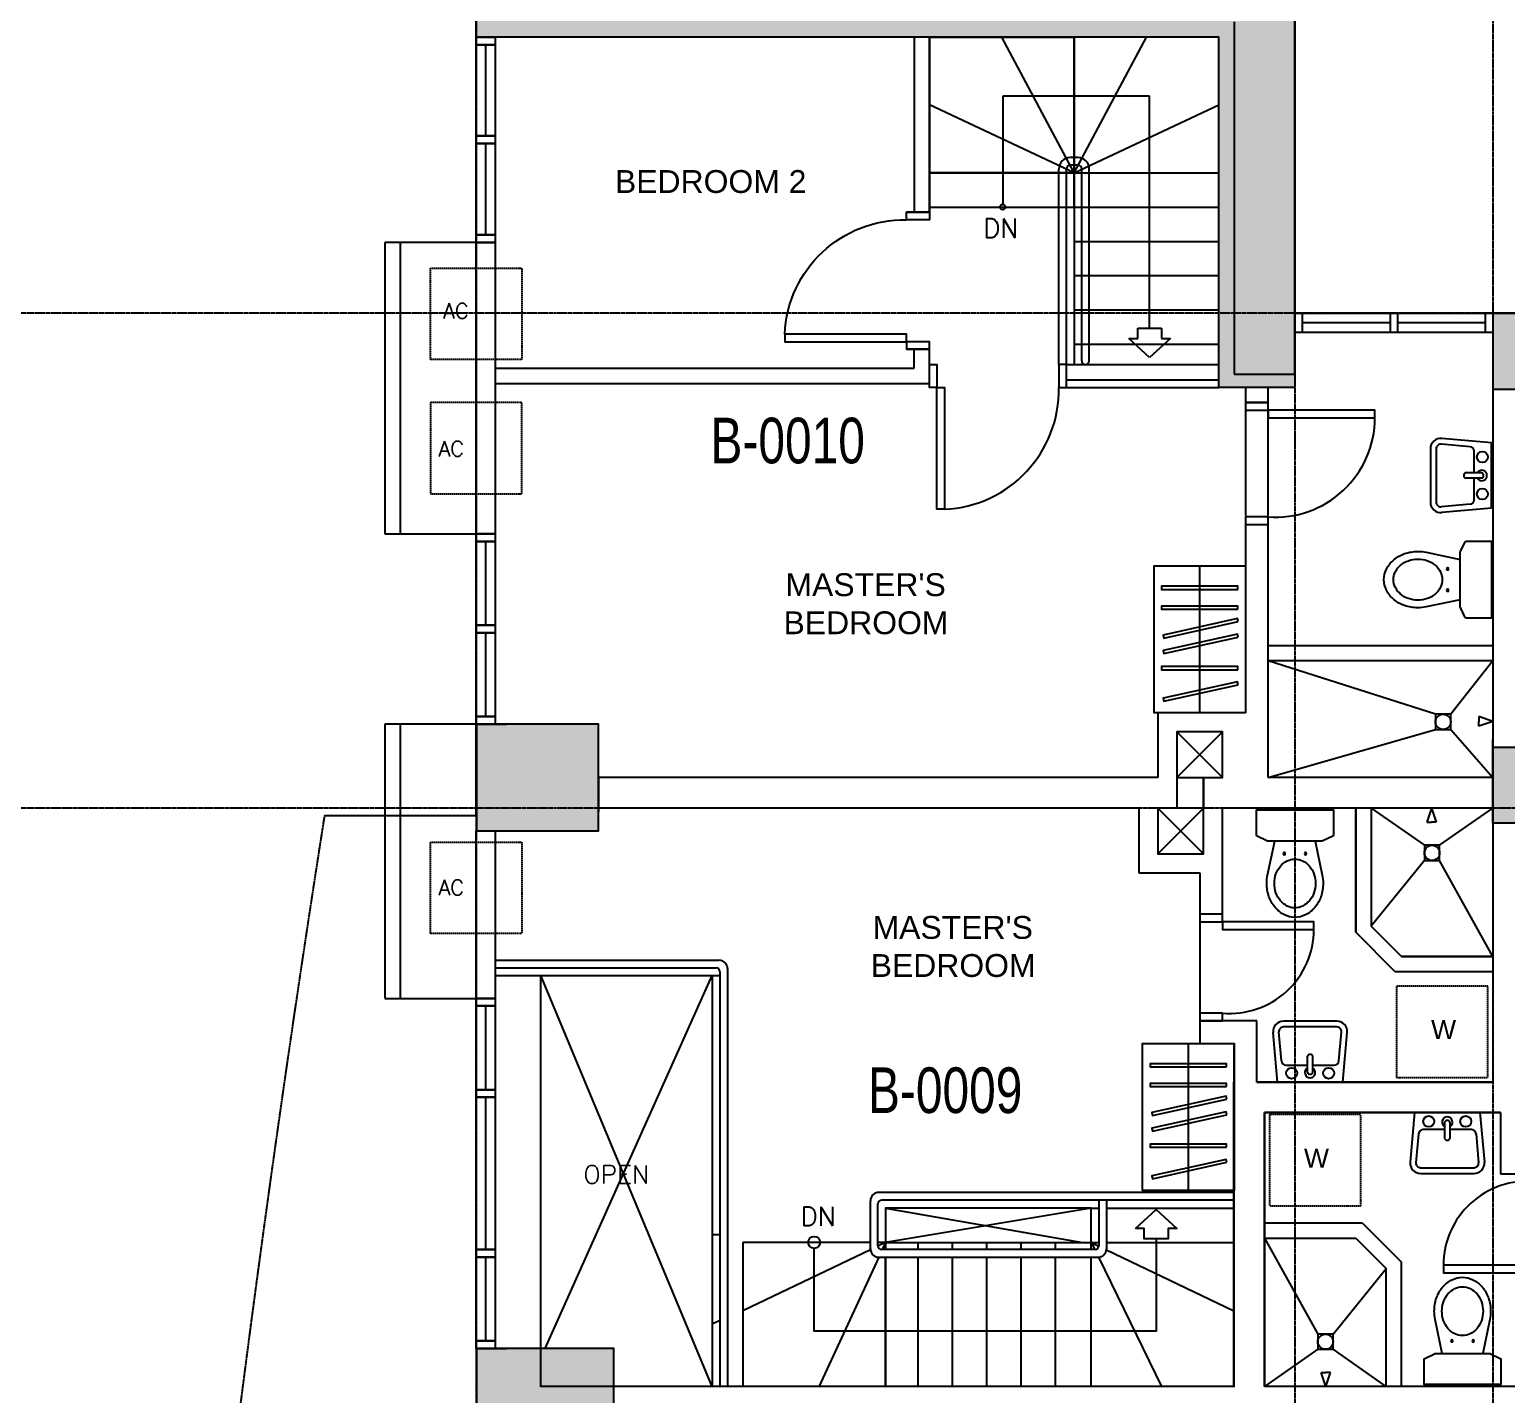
# Model space of a CAD drawing. Header units: inches. Extents: x -189245 to 740841, y -215444 to 469401.
# Drawn here: x 183350 to 193047, y -98932 to -89968 of the extents above; entities that cross this region are included whole.
import ezdxf

# ---------------------------------------------------------------- set-up
doc = ezdxf.new("R2010")
doc.units = ezdxf.units.IN
doc.header["$LTSCALE"] = 10
doc.header["$MEASUREMENT"] = 0
for name, pattern in [('GRID NORMAL$0$GRID BASEMENT$0$GRID GROUND$0$GRID$0$$0$PHANTOM', [2.5, 1.25, -0.25, 0.25, -0.25, 0.25, -0.25]), ('HIDDEN', [0.375, 0.25, -0.125]), ('HIDDEN2', [0.1875, 0.125, -0.0625])]:
    doc.linetypes.add(name, pattern=pattern)
for name, color, linetype in [('2', 2, 'Continuous'), ('A-CMU WALL', 4, 'Continuous'), ('a-dim', 8, 'Continuous'), ('A-DOOR', 1, 'Continuous'), ('A-EQUIPMENT', 2, 'Continuous'), ('A-EQUIPTMENT', 1, 'Continuous'), ('A-FIXTURE', 2, 'Continuous'), ('A-FIXTURES', 2, 'Continuous'), ('A-GRID', 8, 'Continuous'), ('A-HATCH-SOLID', 252, 'Continuous'), ('A-RAILING', 2, 'Continuous'), ('A-SHEARWALL', 6, 'Continuous'), ('A-STAIR', 1, 'Continuous'), ('A-TEXT', 3, 'Continuous'), ('A-UNIT NUMBER', 2, 'Continuous'), ('A-WINDOW', 2, 'Continuous'), ('ballon', 252, 'Continuous'), ('CABINET', 1, 'Continuous'), ('COLUMN', 6, 'Continuous'), ('GRID BASEMENT$0$A-PROPERTY LINE', 1, 'Continuous'), ('TEXT', 3, 'Continuous'), ('TSG - plaster', 4, 'Continuous'), ('TSG- DIM-WALL SETOUT', 1, 'Continuous'), ('TSG- OPENNING', 1, 'Continuous'), ('TSG- plaster', 4, 'Continuous'), ('TSG- ZOCALLO', 86, 'HIDDEN2'), ('TSG-DIM_WINDWS', 1, 'Continuous'), ('TSG-DRYWALL', 2, 'Continuous')]:
    doc.layers.add(name, color=color, linetype=linetype)
doc.styles.add('ARIAL', font='ARIAL.TTF', dxfattribs={"width": 0.75})
doc.styles.add('PRSP_Simplex', font='simplex.shx')

# ---------------------------------------------------------------- blocks, each defined once
blk = doc.blocks.new('grid')
at = {"layer": 'A-GRID', "linetype": 'GRID NORMAL$0$GRID BASEMENT$0$GRID GROUND$0$GRID$0$$0$PHANTOM'}
for p, q in [((-90633.8, -228688.5), (-90633.8, -289256.3)), ((-85258.8, -228688.5), (-85258.8, -289256.3)), ((-83958.8, -228688.5), (-83958.8, -289256.3)), ((-33688.1, -237636.6), (-100703.6, -237636.6)), ((-33688.1, -240886.6), (-100703.6, -240886.6))]:
    blk.add_line(p, q, dxfattribs=at)
blk = doc.blocks.new('SW6')
at = {"layer": 'A-HATCH-SOLID', "ltscale": 2}
blk.add_hatch(color=254, dxfattribs=at).paths.add_polyline_path([(0, -100), (0, 575), (500, 575), (500, -100), (500, -600), (-4675, -600), (-4675, -100)])
at = {"layer": 'A-SHEARWALL', "color": 6}
blk.add_lwpolyline([(0, -100), (0, 575), (500, 575), (500, -100), (500, -100), (500, -600), (-4675, -600), (-4675, -100), (-4675, -100), (-4675, -100), (0, -100)], dxfattribs=at)
blk = doc.blocks.new('SW-5')
at = {"layer": 'A-HATCH-SOLID', "ltscale": 2}
blk.add_hatch(color=254, dxfattribs=at).paths.add_polyline_path([(0, 2800), (-500, 2800), (-500, 500), (-5375, 500), (-5375, 0), (0, 0)])
at = {"layer": 'A-SHEARWALL', "ltscale": 2}
blk.add_lwpolyline([(0, 2800), (-500, 2800), (-500, 500), (-5375, 500), (-5375, 0), (0, 0), (0, 2800)], dxfattribs=at)
at = {"layer": 'A-SHEARWALL', "color": 6, "ltscale": 2}
blk.add_lwpolyline([(0, 2800), (-500, 2800), (-500, 500), (-5375, 500), (-5375, 0), (0, 0), (0, 2800)], dxfattribs=at)
blk = doc.blocks.new('door600')
at = {"color": 2}
for points in [[(50, 150), (100, 150), (100, 750), (50, 750)], [(50, 150), (0, 150), (0, 0), (50, 0)], [(700, 150), (650, 150), (650, 0), (700, 0)]]:
    blk.add_lwpolyline(points, close=True, dxfattribs=at)
at = {"color": 1}
blk.add_arc((100, 197.9), 552.1, 355.02089, 90, dxfattribs=at)
blk = doc.blocks.new('door700')
at = {"color": 2}
for points in [[(50, 150), (100, 150), (100, 850), (50, 850)], [(50, 150), (0, 150), (0, 0), (50, 0)], [(800, 150), (750, 150), (750, 0), (800, 0)]]:
    blk.add_lwpolyline(points, close=True, dxfattribs=at)
at = {"color": 1}
blk.add_arc((100, 198.2), 651.8, 355.75781, 90, dxfattribs=at)
blk = doc.blocks.new('A$C7D1D0043')
at = {"layer": 'COLUMN', "linetype": 'Continuous'}
for points in [[(-47475, -5712.5), (-46675, -5712.5), (-46675, -5012.5), (-47475, -5012.5)], [(-47475, -9812.5), (-46575, -9812.5), (-46575, -9112.5), (-47475, -9112.5)]]:
    blk.add_hatch(color=253, dxfattribs=at).paths.add_polyline_path(points)
for points in [[(-47475, -5712.5), (-46675, -5712.5), (-46675, -5012.5), (-47475, -5012.5)], [(-47475, -9812.5), (-46575, -9812.5), (-46575, -9112.5), (-47475, -9112.5)]]:
    blk.add_lwpolyline(points, close=True, dxfattribs=at)
blk = doc.blocks.new('A$C588E7C43')
at = {"layer": 'CABINET', "color": 2, "linetype": 'HIDDEN', "ltscale": 500}
blk.add_line((-300, -964.3), (-300, 0), dxfattribs=at)
at = {"layer": 'CABINET', "color": 1, "linetype": 'Continuous'}
blk.add_lwpolyline([(0, -964.3), (-600, -964.3), (-600, 0), (0, 0)], close=True, dxfattribs=at)
at = {"layer": 'CABINET', "color": 2}
for points in [[(-50, -153.5), (-50, -133.5), (-550, -133.5), (-550, -153.5)], [(-50, -283.1), (-50, -263.1), (-550, -263.1), (-550, -283.1)], [(-46.9, -365.2), (-51.2, -345.6), (-539.5, -453.5), (-535.2, -473)], [(-46.9, -467.4), (-51.2, -447.9), (-539.5, -555.7), (-535.2, -575.3)], [(-50, -681), (-50, -661), (-550, -661), (-550, -681)], [(-46.9, -779.9), (-51.2, -760.4), (-539.5, -868.2), (-535.2, -887.8)]]:
    blk.add_lwpolyline(points, close=True, dxfattribs=at)
blk = doc.blocks.new('SHOWERHD')
at = {"layer": 'A-FIXTURES', "color": 2}
for p, q in [((-31, 93), (0, 93)), ((0, 0), (-31, 93)), ((0, 0), (31, 93)), ((31, 93), (0, 93))]:
    blk.add_line(p, q, dxfattribs=at)
blk = doc.blocks.new('EFLSHR-P')
at = {"layer": 'A-FIXTURES'}
for points in [[(185.5, -247.9), (216.4, -183.6, 0.142156), (218, -178.3), (218, 178.3, 0.142156), (216.4, 183.6), (185.5, 247.9, 0.256929), (177.1, 252.5), (13, 252.5), (13, -252.5), (177.1, -252.5)], [(218, -133.1), (441.2, -179.4, 0.05118), (495.4, -185, 0.083091), (582.4, -170.5, 0.090724), (652.8, -130.8, 0.104124), (701.8, -69, 0.11609), (718, 0, 0.11609), (701.8, 69, 0.104124), (652.8, 130.8, 0.090724), (582.4, 170.5, 0.083091), (495.4, 185, 0.05118), (441.2, 179.4), (218, 133.1)]]:
    blk.add_lwpolyline(points, format="xyb", dxfattribs=at)
blk.add_lwpolyline([(495.4, 135, 0.084254), (433, 124.4, 0.091411), (382.3, 95.5, 0.103766), (347.2, 50.5, 0.114587), (335.4, 0, 0.114587), (347.2, -50.5, 0.103766), (382.3, -95.5, 0.091411), (433, -124.4, 0.084254), (495.4, -135, 0.084254), (557.8, -124.4, 0.091411), (608.6, -95.5, 0.103766), (643.7, -50.5, 0.114587), (655.4, 0, 0.114587), (643.7, 50.5, 0.103766), (608.6, 95.5, 0.091411), (557.8, 124.4, 0.084254)], format="xyb", close=True, dxfattribs=at)
for centre in [(300, 70), (300, -70)]:
    blk.add_circle(centre, 6.77, dxfattribs=at)
blk.add_arc((177.1, -242.5), 10, 270, 327.63708, dxfattribs=at)
blk = doc.blocks.new('LAV')
for p, q in [((-214.4, 0), (-243.4, -326)), ((214.4, 0), (-214.4, 0)), ((214.4, 0), (243.4, -326)), ((-17.7, -62.8), (-17.7, -170.1)), ((17.7, -62.8), (17.7, -170.1)), ((-188.6, -139.4), (-205.6, -329.3)), ((-17.7, -112.1), (-158.8, -112.1)), ((158.8, -112.1), (17.7, -112.1)), ((188.6, -139.4), (205.6, -329.3)), ((-175.7, -362), (175.7, -362)), ((-175.7, -400), (175.7, -400))]:
    blk.add_line(p, q)
for centre in [(-121.5, -58.5), (121.5, -58.5)]:
    blk.add_circle(centre, 36)
for centre, radius, start, end in [((0, -62.8), 34.1, 301.27569, 238.72431), ((0, -71.4), 19.7, 25.79142, 154.20858), ((-158.8, -142.1), 30, 90, 174.90884), ((0, -161.5), 19.7, 205.79142, 334.20858), ((158.8, -142.1), 30, 5.09116, 90), ((-175.7, -332), 68, 174.90884, 270), ((-175.7, -332), 30, 174.90884, 270), ((175.7, -332), 68, 270, 5.09116), ((175.7, -332), 30, 270, 5.09116)]:
    blk.add_arc(centre, radius, start, end)
blk = doc.blocks.new('A$C098273C3')
at = {"layer": 'A-WINDOW', "linetype": 'Continuous'}
for p, q in [((125, 0), (0, 0)), ((125, -50), (0, -50)), ((125, -648), (0, -648)), ((125, -698), (0, -698)), ((125, -1298), (0, -1298)), ((125, -1348), (0, -1348))]:
    blk.add_line(p, q, dxfattribs=at)
at = {"layer": 'A-WINDOW', "color": 2, "linetype": 'Continuous'}
for p, q in [((62.5, -648), (62.5, -50)), ((62.5, -1298), (62.5, -698))]:
    blk.add_line(p, q, dxfattribs=at)
at = {"layer": 'A-WINDOW', "color": 1, "linetype": 'Continuous'}
for points in [[(0, -50), (125, -50), (125, -648), (0, -648)], [(0, -698), (125, -698), (125, -1298), (0, -1298)]]:
    blk.add_lwpolyline(points, close=True, dxfattribs=at)
at = {"layer": 'A-WINDOW', "linetype": 'Continuous'}
for points in [[(0, -648), (125, -648), (125, -698), (0, -698)], [(0, -1298), (125, -1298), (125, -1348), (0, -1348)]]:
    blk.add_lwpolyline(points, close=True, dxfattribs=at)
blk = doc.blocks.new('A$C0CD851AE')
at = {"layer": 'A-DOOR', "color": 2}
for points in [[(25, 150), (-25, 150), (-25, 950), (25, 950)], [(-825, 0), (-775, 0), (-775, 150), (-825, 150)], [(25, 150), (75, 150), (75, 0), (25, 0)]]:
    blk.add_lwpolyline(points, close=True, dxfattribs=at)
at = {"layer": 'A-DOOR'}
blk.add_arc((9.9, 165.7), 785.1, 92.54914, 181.14608, dxfattribs=at)

msp = doc.modelspace()

# ---------------------------------------------------------------- hatches: boundary and pattern name
at = {"layer": 'TSG- DIM-WALL SETOUT'}
h = msp.add_hatch(color=253, dxfattribs=at)
h.paths.add_polyline_path([(186285.29041, -132626.32537), (187185.29041, -132626.32537), (187185.29041, -133326.32537), (186285.29041, -133326.32537)])
h.paths.add_polyline_path([(197335.29041, -109930.85693), (198135.29041, -109930.85693), (198135.29041, -109230.85693), (197335.29041, -109230.85693)])
h.paths.add_polyline_path([(201710.2904, -122730.85693), (202410.2904, -122730.85693), (202410.2904, -121730.85693), (201710.2904, -121730.85693)])
h.paths.add_polyline_path([(207710.29041, -122730.85693), (208410.29041, -122730.85693), (208410.29041, -121730.85693), (207710.29041, -121730.85693)])
h.paths.add_polyline_path([(213710.29041, -122730.85693), (214410.29041, -122730.85693), (214410.29041, -121730.85693), (213710.29041, -121730.85693)])
h.paths.add_polyline_path([(219710.29041, -122730.85693), (220410.29041, -122730.85693), (220410.29041, -121730.85693), (219710.29041, -121730.85693)])
h.paths.add_polyline_path([(201710.2904, -117730.85693), (202410.2904, -117730.85693), (202410.2904, -116730.85693), (201710.2904, -116730.85693)])
h.paths.add_polyline_path([(204710.29041, -110230.85693), (205410.29041, -110230.85693), (205410.29041, -109230.85693), (204710.29041, -109230.85693)])
h.paths.add_polyline_path([(210710.29041, -110230.85693), (211410.29041, -110230.85693), (211410.29041, -109230.85693), (210710.29041, -109230.85693)])
h.paths.add_polyline_path([(197335.29041, -122730.85693), (198135.29041, -122730.85693), (198135.29041, -122030.85693), (197335.29041, -122030.85693)])
h.paths.add_polyline_path([(186285.29041, -115430.85693), (186285.29041, -116530.85693), (186985.29041, -116530.85693), (186985.29041, -115430.85693)])
h.paths.add_polyline_path([(197335.29041, -129330.85693), (198135.29041, -129330.85693), (198135.29041, -128630.85693), (197335.29041, -128630.85693)])
h.paths.add_polyline_path([(197335.29041, -103330.85693), (198135.29041, -103330.85693), (198135.29041, -102630.85693), (197335.29041, -102630.85693)])
h.paths.add_polyline_path([(192960.29041, -102580.85693), (194060.29, -102580.85683), (194060.29028, -103380.85683), (192960.29041, -103380.85693)])
h.paths.add_polyline_path([(213710.29041, -117730.85693), (214410.29041, -117730.85693), (214410.29041, -116730.85693), (213710.29041, -116730.85693)])
h.paths.add_polyline_path([(216710.64854, -110230.85693), (217410.64854, -110230.85693), (217410.64854, -109230.85693), (216710.64854, -109230.85693)])
h.paths.add_polyline_path([(219710.29041, -117730.85693), (220410.29041, -117730.85693), (220410.29041, -116730.85693), (219710.29041, -116730.85693)])
h.paths.add_polyline_path([(207710.29041, -117730.85693), (208410.29041, -117730.85693), (208410.29041, -116730.85693), (207710.29041, -116730.85693)])
h.paths.add_polyline_path([(186285.29041, -95230.85693), (187085.29041, -95230.85693), (187085.29041, -94530.85693), (186285.29041, -94530.85693)])
h.paths.add_polyline_path([(186285.29041, -99330.85985), (187185.29041, -99330.85985), (187185.29041, -98630.85985), (186285.29041, -98630.85985)])
h.paths.add_polyline_path([(186285.29041, -107330.85693), (187285.29041, -107330.85693), (187285.29041, -106630.85693), (186285.29041, -106630.85693)])
h.paths.add_polyline_path([(186285.29041, -124630.85693), (187285.29041, -124630.85693), (187285.29041, -125330.85693), (186285.29041, -125330.85693)])
h.paths.add_polyline_path([(192960.29041, -128580.85704), (194060.29, -128580.85693), (194060.29028, -129380.85693), (192960.29041, -129380.85704)])
h.paths.add_polyline_path([(186285.29041, -136730.85693), (187085.29041, -136730.85693), (187085.29041, -137430.85693), (186285.29041, -137430.85693)])
edge = h.paths.add_edge_path()
edge.add_line((233760.29041, -115230.85693), (233760.29041, -113730.85693))
edge = h.paths.add_edge_path()
edge.add_line((233760.29041, -121230.85693), (233760.29041, -122730.85693))
h.paths.add_polyline_path([(233160.29041, -115230.85693), (233760.29041, -115230.85693), (233760.29041, -113730.85693), (233160.29041, -113730.85693)])
h.paths.add_polyline_path([(233160.29041, -116730.85693), (233760.29041, -116730.85693), (233760.29041, -118230.85693), (233160.29041, -118230.85693)])
h.paths.add_polyline_path([(233160.29041, -109230.85693), (233760.29041, -109230.85693), (233760.29041, -110730.85693), (233160.29041, -110730.85693)])
edge = h.paths.add_edge_path()
edge.add_line((233160.29041, -121230.85693), (233160.29041, -122730.85693))
h.paths.add_polyline_path([(233160.29041, -121230.85693), (233760.29041, -121230.85693), (233760.29041, -122730.85693), (233160.29041, -122730.85693)])

# ---------------------------------------------------------------- linework, layer by layer
at = {"layer": '2', "linetype": 'ByBlock', "ltscale": 100}
msp.add_circle((189739.48146, -91134.37134), 17.28553, dxfattribs=at)
at = {"layer": 'A-CMU WALL', "color": 1, "ltscale": 500}
msp.add_line((189257.9996, -91168.32362), (189257.9996, -90018.32362), dxfattribs=at)
at = {"layer": 'A-CMU WALL', "color": 1}
for p, q in [((187832.99923, -98880.1276), (186708.08927, -96180.72878)), ((186735.29041, -98630.86025), (187832.9996, -96180.72878))]:
    msp.add_line(p, q, dxfattribs=at)
at = {"layer": 'A-CMU WALL'}
for points in [[(186283.04223, -91366.32362), (186408.04223, -91366.32362), (186408.10625, -93280.85691), (186283.10625, -93280.85691)], [(186283.10625, -95230.85691), (186408.10625, -95230.85691), (186408.10625, -96330.85398), (186283.10625, -96330.85398)]]:
    msp.add_lwpolyline(points, close=True, dxfattribs=at)
at = {"layer": 'A-CMU WALL', "color": 1}
msp.add_lwpolyline([(186708.08927, -96180.72878), (187832.99913, -96180.72878), (187832.99913, -98880.12736), (186708.08927, -98880.12736)], close=True, dxfattribs=at)
at = {"layer": 'A-DOOR'}
for p, q in [((191332.9996, -92459.37134), (191332.9996, -93159.37134)), ((191482.9996, -93159.37134), (191482.9996, -92459.37134)), ((191032.96435, -95827.74272), (191032.96435, -96427.74272))]:
    msp.add_line(p, q, dxfattribs=at)
at = {"layer": 'A-EQUIPMENT', "ltscale": 100}
for points in [[(186283.13585, -91366.32362), (185783.13585, -91366.32362), (185783.10625, -93280.85691), (186283.10625, -93280.85691)], [(186283.10625, -94530.85691), (185783.10625, -94530.85691), (185783.10625, -96330.85398), (186283.10625, -96330.85398)]]:
    msp.add_lwpolyline(points, dxfattribs=at)
at = {"layer": 'A-EQUIPTMENT', "color": 1, "linetype": 'HIDDEN2'}
for p, q in [((185983.10625, -91535.42544), (186583.10625, -91535.42544)), ((186583.10625, -91535.42544), (186583.10625, -92135.42544)), ((186583.10625, -92135.42544), (185983.10625, -92135.42544)), ((186583.10625, -92418.3236), (185983.10625, -92418.3236)), ((186583.10625, -93018.3236), (186583.10625, -92418.3236)), ((185983.10625, -93018.3236), (186583.10625, -93018.3236))]:
    msp.add_line(p, q, dxfattribs=at)
at = {"layer": 'A-EQUIPTMENT', "linetype": 'HIDDEN'}
for points in [[(185783.13585, -91366.32362), (185683.13585, -91366.32362), (185683.10625, -93280.85691), (185783.10625, -93280.85691)], [(185783.10625, -94530.85691), (185683.10625, -94530.85691), (185683.10625, -96330.85398), (185783.10625, -96330.85398)]]:
    msp.add_lwpolyline(points, dxfattribs=at)
at = {"layer": 'A-EQUIPTMENT', "color": 1, "linetype": 'HIDDEN2'}
for points in [[(185983.10625, -92135.42544), (185983.10625, -91535.42544)], [(185983.10625, -92418.3236), (185983.10625, -93018.3236)]]:
    msp.add_lwpolyline(points, dxfattribs=at)
msp.add_lwpolyline([(185983.10625, -95305.85691), (186583.10625, -95305.85691), (186583.10625, -95905.85691), (185983.10625, -95905.85691)], close=True, dxfattribs=at)
at = {"layer": 'A-FIXTURE', "linetype": 'HIDDEN2'}
for points in [[(192325.40069, -96250.21187), (192325.40069, -96850.21187), (192925.40069, -96850.21187), (192925.40069, -96250.21187)], [(192090.87101, -97694.51751), (192090.87101, -97094.51751), (191490.87101, -97094.51751), (191490.87101, -97694.51751)]]:
    msp.add_lwpolyline(points, close=True, dxfattribs=at)
at = {"layer": 'A-FIXTURES', "color": 1}
for p, q in [((192580.83232, -94464.81157), (191482.9996, -94114.81157)), ((192958.10625, -94114.81157), (192680.83232, -94464.81157)), ((191482.9996, -94880.85693), (192580.83232, -94564.81157)), ((192680.83232, -94564.81157), (192958.10625, -94880.85693)), ((192158.13585, -95080.85693), (192508.13585, -95325.85693)), ((192608.13585, -95325.85693), (192958.13585, -95080.85693)), ((192508.13585, -95425.85693), (192158.13585, -95855.85693)), ((192958.13585, -96055.85693), (192608.13585, -95425.85693)), ((191458.13585, -97905.84167), (191808.13585, -98535.84167)), ((191908.13585, -98535.84167), (192258.13585, -98105.84167)), ((191808.13585, -98635.84167), (191458.13585, -98880.84167)), ((192258.13585, -98880.84167), (191908.13585, -98635.84167))]:
    msp.add_line(p, q, dxfattribs=at)
at = {"layer": 'A-FIXTURES', "color": 2}
for points in [[(192580.83232, -94564.81157), (192680.83232, -94564.81157), (192680.83232, -94464.81157), (192580.83232, -94464.81157)], [(192608.13585, -95425.85693), (192608.13585, -95325.85693), (192508.13585, -95325.85693), (192508.13585, -95425.85693)], [(191808.13585, -98535.84167), (191808.13585, -98635.84167), (191908.13585, -98635.84167), (191908.13585, -98535.84167)]]:
    msp.add_lwpolyline(points, close=True, dxfattribs=at)
for centre in [(192630.83232, -94514.81157), (192558.13585, -95375.85693), (191858.13585, -98585.84167)]:
    msp.add_circle(centre, 50, dxfattribs=at)
at = {"layer": 'A-RAILING'}
for p, q in [((190232.9996, -90809.37134), (190182.9996, -90809.37134)), ((190107.9996, -92168.32362), (190107.9996, -90884.37134)), ((190157.9996, -92168.32362), (190157.9996, -90884.37134)), ((190232.9996, -90859.37134), (190182.9996, -90859.37134)), ((190257.9996, -92143.32362), (190257.9996, -90884.37134)), ((186408.08927, -96080.72878), (187877.9996, -96080.72878)), ((186408.08927, -96130.72878), (187857.9996, -96130.72878)), ((187882.9996, -96155.72878), (187882.9996, -98880.72878)), ((187932.9996, -96135.72878), (187932.9996, -98880.72878)), ((191257.96435, -97605.7276), (188925.46545, -97605.7276)), ((188870.46545, -97975.7276), (188870.46545, -97660.7276)), ((188920.46545, -97955.7276), (188920.46545, -97680.7276)), ((191257.96435, -97655.7276), (188945.46545, -97655.7276)), ((190370.46486, -97655.7276), (190370.46486, -97955.7276)), ((190420.46486, -97655.7276), (190420.46486, -97975.7276)), ((188925.46545, -98030.7276), (190365.46486, -98030.7276)), ((190345.46486, -97980.7276), (188945.46545, -97980.7276))]:
    msp.add_line(p, q, dxfattribs=at)
at = {"layer": 'A-RAILING', "color": 1}
for p, q in [((186408.08868, -96180.72878), (187882.9996, -96180.72878)), ((187832.99949, -96180.72878), (187832.99923, -98880.1276)), ((187832.9996, -96180.72878), (187832.9996, -98880.72878))]:
    msp.add_line(p, q, dxfattribs=at)
at = {"layer": 'A-RAILING'}
for centre, radius, start, end in [((190182.9996, -90884.37134), 75, 90, 180), ((190232.9996, -90884.37134), 75, 0, 90), ((190182.9996, -90884.37134), 25, 90, 180), ((190232.9996, -90884.37134), 25, 0, 90), ((190282.9996, -92143.32362), 25, 180, 270), ((187877.9996, -96135.72878), 55, 0, 90), ((187857.9996, -96155.72878), 25, 0, 90), ((188925.46545, -97660.7276), 55, 90, 180), ((188945.46545, -97680.7276), 25, 90, 180), ((188925.46545, -97975.7276), 55, 180, 270), ((188945.46545, -97955.7276), 25, 180, 270), ((190345.46486, -97955.7276), 25, 270, 0), ((190365.46486, -97975.7276), 55, 270, 0)]:
    msp.add_arc(centre, radius, start, end, dxfattribs=at)
at = {"layer": 'A-SHEARWALL'}
for p, q in [((191658.10625, -92230.85693), (191658.10625, -89518.32362)), ((191658.10625, -92230.85693), (191658.10625, -89518.32362)), ((191258.10625, -89918.32362), (191258.10625, -92230.85693)), ((191258.10625, -89918.32362), (191258.10625, -92230.85693)), ((192958.10625, -91830.85693), (192958.10625, -92230.85693)), ((191258.10625, -92230.85693), (191658.10625, -92230.85693)), ((191258.10625, -92230.85693), (191658.10625, -92230.85693)), ((192958.10625, -95080.85693), (192958.10625, -94630.85693))]:
    msp.add_line(p, q, dxfattribs=at)
at = {"layer": 'A-STAIR'}
for p, q in [((189257.9996, -90018.32362), (190207.9996, -90018.32362)), ((190207.9996, -90909.37134), (189732.9996, -90018.32362)), ((190207.9996, -91134.37134), (190207.9996, -90018.32362)), ((190207.9996, -90018.32362), (190207.9996, -90909.37134)), ((190207.9996, -90018.32362), (190207.9996, -90909.37134)), ((190207.9996, -90909.37134), (190682.9996, -90018.32362)), ((191157.9996, -90018.32362), (190207.9996, -90018.32362)), ((190207.9996, -90018.32362), (190207.9996, -92168.32362)), ((191157.9996, -92259.37134), (191157.9996, -90018.32362)), ((190207.9996, -90909.37134), (189257.9996, -90463.84748)), ((190702.45314, -90406.00309), (189740.2658, -90406.00309)), ((189740.2658, -90406.00309), (189740.2658, -91125.05377)), ((190207.9996, -90909.37134), (191157.9996, -90463.84748)), ((190702.45314, -91928.99516), (190702.45314, -90406.00309)), ((189257.9996, -90909.37134), (191157.9996, -90909.37134)), ((190207.9996, -90909.37134), (189257.9996, -90909.37134)), ((190207.9996, -90909.37134), (191157.9996, -90909.37134)), ((189257.9996, -91134.37134), (191157.9996, -91134.37134)), ((190207.9996, -91359.37134), (191157.9996, -91359.37134)), ((190207.9996, -91584.37134), (191157.9996, -91584.37134)), ((190207.9996, -91809.37134), (191157.9996, -91809.37134)), ((190207.9996, -92034.37134), (191157.9996, -92034.37134)), ((187832.9996, -97880.7276), (187882.9996, -97880.7276)), ((188870.46545, -97933.70145), (188032.96545, -97933.70145)), ((188032.96545, -97933.70145), (188032.96545, -98883.69987)), ((188970.46545, -97933.70145), (188920.46545, -97933.70145)), ((188970.46545, -97980.7276), (188970.46545, -97933.70145)), ((190320.46486, -97933.70145), (190370.46486, -97933.70145)), ((190320.46486, -97980.7276), (190320.46486, -97933.70145)), ((190420.46486, -97933.70145), (191257.96458, -97933.70145)), ((191257.96458, -97933.70145), (191257.96427, -98883.70145)), ((188970.46545, -98882.6953), (188970.46545, -98030.7276)), ((190320.46486, -98883.70145), (190320.46486, -98030.7276)), ((187882.9996, -98447.47503), (187832.9996, -98469.7294))]:
    msp.add_line(p, q, dxfattribs=at)
at = {"layer": 'A-STAIR', "color": 2}
for p, q in [((190703.87906, -92122.12002), (190567.37906, -91997.81529)), ((190567.37906, -91997.81529), (190625.87906, -91997.81529)), ((190625.87906, -91997.81529), (190625.87906, -91928.99516)), ((190625.87906, -91928.99516), (190781.87906, -91928.99516)), ((190840.37906, -91997.81529), (190703.87906, -92122.12002)), ((190781.87906, -91928.99516), (190781.87906, -91997.81529)), ((190781.87906, -91997.81529), (190840.37906, -91997.81529))]:
    msp.add_line(p, q, dxfattribs=at)
at = {"layer": 'A-STAIR'}
for points in [[(188970.46545, -97933.70145), (190320.46486, -97933.70145), (190320.46486, -97708.70145)], [(190747.08934, -97917.22301), (190747.08934, -98517.59282), (188501.82079, -98517.59282), (188501.82079, -97972.7319)], [(188970.46545, -97933.70145), (188970.46545, -97980.7276)], [(188970.46545, -98030.7276), (188970.46545, -98882.6953)]]:
    msp.add_lwpolyline(points, dxfattribs=at)
at = {"layer": 'A-STAIR', "elevation": 0}
for points in [[(190320.46486, -97708.70145), (190370.46486, -97708.70145)], [(190420.46486, -97708.70145), (191257.96458, -97708.70145)], [(191257.96458, -97933.70145), (191257.96458, -97708.70145)], [(188970.46545, -97933.70145), (188920.54066, -97957.66531)], [(188970.46545, -97933.70145), (188948.79703, -97980.7276)], [(188970.46545, -97980.7276), (188970.46545, -97933.70145)], [(189182.96467, -97933.70145), (189182.96467, -97980.7276)], [(189407.96467, -97933.70145), (189407.96467, -97980.7276)], [(189632.96467, -97933.70145), (189632.96467, -97980.7276)], [(189857.96467, -97933.70145), (189857.96467, -97980.7276)], [(190082.96467, -97933.70145), (190082.96467, -97980.7276)], [(190320.46486, -97933.70145), (190370.39549, -97957.58865)], [(190320.46486, -97933.70145), (190343.39518, -97980.7276)], [(188870.77481, -97981.55288), (188032.96545, -98383.70066)], [(188925.75833, -98030.7276), (188532.96545, -98883.19089)], [(188970.46545, -98882.6953), (188970.46545, -98030.7276)], [(189182.96467, -98030.7276), (189182.96467, -98883.70145)], [(189407.96467, -98030.7276), (189407.96467, -98883.70145)], [(189632.96467, -98030.7276), (189632.96467, -98883.70145)], [(189857.96467, -98030.7276), (189857.96467, -98883.70145)], [(190082.96467, -98030.7276), (190082.96467, -98883.70145)], [(190367.75238, -98030.68001), (190783.69248, -98883.70145)], [(190420.17138, -97981.40181), (191257.96486, -98382.20859)]]:
    msp.add_lwpolyline(points, dxfattribs=at)
at = {"layer": 'A-STAIR', "color": 2}
msp.add_lwpolyline([(190610.58934, -97842.12982), (190747.08934, -97717.82509), (190883.58934, -97842.12982), (190825.08934, -97842.12982), (190825.08934, -97910.94995), (190669.08934, -97910.94995), (190669.08934, -97842.12982)], close=True, dxfattribs=at)
msp.add_circle((188501.71545, -97933.70145), 39.03059, dxfattribs=at)
at = {"layer": 'A-WINDOW', "ltscale": 50}
for p, q in [((191708.10625, -91830.85693), (191658.10625, -91830.85693)), ((191658.10625, -91830.85693), (191658.10625, -91955.85693)), ((191708.10625, -91955.85693), (191708.10625, -91830.85693)), ((191708.10625, -91893.35693), (192283.10625, -91893.35693)), ((192333.10625, -91830.85693), (192283.10625, -91830.85693)), ((192283.10625, -91830.85693), (192283.10625, -91955.85693)), ((192333.10625, -91955.85693), (192333.10625, -91830.85693)), ((192333.10625, -91893.35693), (192908.10625, -91893.35693)), ((192958.10625, -91830.85693), (192908.10625, -91830.85693)), ((192908.10625, -91830.85693), (192908.10625, -91955.85693)), ((191658.10625, -91955.85693), (191708.10625, -91955.85693)), ((192283.10625, -91955.85693), (192333.10625, -91955.85693)), ((192908.10625, -91955.85693), (192958.10625, -91955.85693))]:
    msp.add_line(p, q, dxfattribs=at)
at = {"layer": 'A-WINDOW', "color": 1, "ltscale": 50}
for p, q in [((191708.10625, -91830.85693), (192908.10625, -91830.85693)), ((191708.10625, -91955.85693), (192908.10625, -91955.85693))]:
    msp.add_line(p, q, dxfattribs=at)
at = {"layer": 'A-WINDOW', "linetype": 'Continuous'}
for p, q in [((186408.10625, -93280.85691), (186283.10625, -93280.85691)), ((186408.10625, -93330.85691), (186283.10625, -93330.85691))]:
    msp.add_line(p, q, dxfattribs=at)
at = {"layer": 'A-WINDOW', "color": 2, "linetype": 'Continuous'}
for p, q in [((186345.60625, -93880.85691), (186345.60625, -93330.85691)), ((186345.60625, -94480.85691), (186345.60625, -93930.85691)), ((186345.60625, -96930.85398), (186345.60625, -96380.85398)), ((186345.60625, -97980.85398), (186345.60625, -96980.85398)), ((186345.60625, -98580.85398), (186345.60625, -98030.85398))]:
    msp.add_line(p, q, dxfattribs=at)
at = {"layer": 'A-WINDOW'}
for p, q in [((186283.10625, -94530.85693), (186483.10625, -94530.85693)), ((186283.10625, -98630.85401), (186483.10625, -98630.85401))]:
    msp.add_line(p, q, dxfattribs=at)
at = {"layer": 'A-WINDOW', "color": 136}
for p, q in [((192057.96435, -95080.7276), (192157.96435, -95080.7276)), ((192957.96435, -96055.72878), (192957.96435, -96155.72878))]:
    msp.add_line(p, q, dxfattribs=at)
at = {"layer": 'A-WINDOW', "linetype": 'Continuous'}
for points in [[(186407.9996, -90068.32362), (186283.13585, -90068.32362), (186283.13585, -90018.32362), (186407.9996, -90018.32362)], [(186283.10625, -93280.85691), (186408.10625, -93280.85691), (186408.10625, -93330.85691), (186283.10625, -93330.85691)], [(186283.10625, -93880.85691), (186408.10625, -93880.85691), (186408.10625, -93930.85691), (186283.10625, -93930.85691)], [(186283.10625, -94480.85691), (186408.10625, -94480.85691), (186408.10625, -94530.85691), (186283.10625, -94530.85691)], [(186283.10625, -96330.85398), (186408.10625, -96330.85398), (186408.10625, -96380.85398), (186283.10625, -96380.85398)], [(186283.10625, -96930.85398), (186408.10625, -96930.85398), (186408.10625, -96980.85398), (186283.10625, -96980.85398)], [(186283.10625, -97980.85398), (186408.10625, -97980.85398), (186408.10625, -98030.85398), (186283.10625, -98030.85398)], [(186283.10625, -98580.85398), (186408.10625, -98580.85398), (186408.10625, -98630.85398), (186283.10625, -98630.85398)]]:
    msp.add_lwpolyline(points, close=True, dxfattribs=at)
at = {"layer": 'A-WINDOW', "color": 1, "linetype": 'Continuous'}
for points in [[(186408.10625, -93880.85691), (186283.10625, -93880.85691), (186283.10625, -93330.85691), (186408.10625, -93330.85691)], [(186283.10625, -93880.85691), (186408.10625, -93880.85691), (186408.10625, -93930.85691), (186283.10625, -93930.85691)], [(186283.10625, -93930.85691), (186408.10625, -93930.85691), (186408.10625, -94480.85691), (186283.10625, -94480.85691)], [(186283.10625, -96380.85398), (186408.10625, -96380.85398), (186408.10625, -96930.85398), (186283.10625, -96930.85398)], [(186283.10625, -96980.85398), (186408.10625, -96980.85398), (186408.10625, -97980.85398), (186283.10625, -97980.85398)], [(186283.10625, -98030.85398), (186408.10625, -98030.85398), (186408.10625, -98580.85398), (186283.10625, -98580.85398)]]:
    msp.add_lwpolyline(points, close=True, dxfattribs=at)
at = {"layer": 'A-WINDOW', "color": 2, "linetype": 'Continuous'}
msp.add_lwpolyline([(186283.10625, -94480.85691), (186408.10625, -94480.85691), (186408.10625, -94530.85691), (186283.10625, -94530.85691)], close=True, dxfattribs=at)
at = {"layer": 'ballon'}
msp.add_line((187085.29041, -94880.72861), (187085.29041, -95105.72878), dxfattribs=at)
at = {"layer": 'GRID BASEMENT$0$A-PROPERTY LINE', "color": 1, "linetype": 'HIDDEN'}
msp.add_lwpolyline([(186283.13413, -89517.85791), (191658.13413, -89517.85791), (191658.13413, -91830.39122), (198133.13413, -91830.39122), (198133.13413, -97075.86731), (218735.81013, -97079.96953), (233758.13424, -101367.38548), (233757.50163, -128185.97147), (223446.58652, -130612.19041), (223446.58652, -134880.39122), (198133.43556, -134875.86731), (198133.13413, -140130.39122), (191658.13413, -140130.39122), (191658.13413, -142443.39024), (186283.13413, -142443.40837), (186283.13413, -136830.39122), (185091.91617, -136830.39122, -0.0757802204), (185286.35134, -95130.39122), (186283.13412, -95130.39122), (186283.13413, -89517.85791)], format="xyb", dxfattribs=at)
at = {"layer": 'TSG - plaster', "color": 4}
for p, q in [((192958.10625, -92280.85693), (192958.10625, -94880.85693)), ((191332.9996, -92318.32362), (191332.9996, -92418.32362)), ((191332.9996, -92318.32362), (191332.9996, -92418.32362)), ((191482.9996, -92418.32362), (191482.9996, -92318.32362)), ((191332.9996, -93218.32362), (191332.96435, -94455.7276)), ((191332.9996, -93218.32362), (191482.9996, -93218.32362)), ((191482.9996, -94880.85693), (191482.9996, -93218.32362)), ((192958.08927, -93529.58647), (192958.08927, -94530.85683)), ((192958.08927, -93580.9266), (192958.08927, -94730.85683)), ((192958.08927, -93629.58647), (192958.08927, -94630.85683)), ((191332.96435, -94455.7276), (190757.96435, -94455.7276)), ((190757.96435, -94455.7276), (190757.96435, -94880.7276)), ((190757.96435, -94880.7276), (187085.29041, -94880.72861)), ((192958.10625, -94880.85693), (191482.9996, -94880.85693)), ((187085.29041, -95080.72878), (190632.96435, -95080.72878)), ((190632.96435, -95080.72878), (190632.96435, -95505.72878)), ((191182.96435, -95080.7276), (192957.96435, -95080.7276)), ((192957.96435, -95080.72642), (192957.96435, -96880.72642)), ((192957.96435, -95080.7276), (192957.96435, -96880.7276)), ((190632.96435, -95505.72878), (191032.96435, -95505.72878)), ((191032.96435, -95505.72878), (191032.96435, -95777.74272)), ((191407.96435, -96477.74272), (191032.96435, -96477.74272)), ((191032.96435, -96477.74272), (191032.96435, -96627.74272)), ((191407.96435, -96880.7276), (191407.96435, -96477.74272)), ((191032.96435, -96627.74272), (191257.96435, -96627.74272)), ((191257.96435, -96627.74272), (191257.96435, -98880.7276)), ((191257.96435, -98877.74036), (191257.96435, -96880.72642)), ((191257.96435, -98880.7276), (191257.96435, -96880.7276)), ((191407.96435, -96880.72642), (192957.96435, -96880.72642)), ((191407.96435, -96880.7276), (192957.96435, -96880.7276)), ((192957.96435, -96880.7276), (191407.96435, -96880.7276)), ((191457.96435, -98880.7276), (191457.96435, -97080.7276)), ((191457.96435, -97080.7276), (193007.96435, -97080.7276)), ((191457.96435, -97080.7276), (191457.96435, -98880.72878)), ((193007.96435, -97080.72878), (191457.96435, -97080.72878)), ((191457.96435, -98880.7276), (191457.96435, -97080.72878)), ((193007.96435, -97080.7276), (193007.96435, -97483.71248)), ((193007.96435, -97483.71248), (193382.96435, -97483.71248)), ((191257.96435, -98880.7276), (187185.29041, -98880.7276)), ((191257.96435, -98880.7276), (187185.29041, -98880.7276)), ((193232.96435, -98880.7276), (191457.96435, -98880.7276)), ((192357.96435, -98880.72642), (192357.96435, -98880.72642))]:
    msp.add_line(p, q, dxfattribs=at)
at = {"layer": 'TSG - plaster', "color": 4, "ltscale": 500}
msp.add_line((191332.9996, -92418.32362), (191482.9996, -92418.32362), dxfattribs=at)
at = {"layer": 'TSG - plaster', "color": 4}
for points in [[(191182.96435, -95777.74272), (191182.96435, -95480.72878), (191182.96435, -95080.72878)], [(192832.96435, -98880.72878), (191457.96435, -98880.72878)]]:
    msp.add_lwpolyline(points, dxfattribs=at)
at = {"layer": 'TSG- OPENNING', "color": 1, "linetype": 'ByBlock'}
for p, q in [((191182.96435, -94580.7276), (190882.96435, -94880.7276)), ((191182.96435, -94880.7276), (190882.96435, -94580.7276)), ((191057.96435, -95080.85693), (190757.96435, -95380.85693)), ((190757.96435, -95080.85693), (191057.96435, -95380.85693))]:
    msp.add_line(p, q, dxfattribs=at)
at = {"layer": 'TSG- OPENNING', "color": 1, "linetype": 'ByBlock', "ltscale": 100}
for p, q in [((188970.46546, -97708.70372), (190262.67375, -97933.70372)), ((190320.46486, -97708.70372), (188970.46546, -97933.70372))]:
    msp.add_line(p, q, dxfattribs=at)
at = {"layer": 'TSG- OPENNING', "color": 1, "linetype": 'ByBlock'}
for points in [[(191182.96435, -94880.7276), (191182.96435, -94580.7276), (190882.96435, -94580.7276), (190882.96435, -94880.7276)], [(190757.96435, -95080.85693), (190757.96435, -95380.85693), (191057.96435, -95380.85693), (191057.96435, -95080.85693)]]:
    msp.add_lwpolyline(points, close=True, dxfattribs=at)
at = {"layer": 'TSG- OPENNING', "color": 1, "linetype": 'ByBlock', "ltscale": 100}
msp.add_lwpolyline([(190320.46375, -97708.70372), (188970.46546, -97708.70372), (188970.46546, -97933.70372), (190320.46375, -97933.70372)], close=True, dxfattribs=at)
at = {"layer": 'TSG- plaster', "color": 4}
for p, q in [((190882.96435, -94880.7276), (190882.96435, -95080.85693)), ((191057.96435, -94880.7276), (191057.96435, -95080.85693))]:
    msp.add_line(p, q, dxfattribs=at)
msp.add_lwpolyline([(190757.96435, -95380.85693), (191057.96435, -95380.85693), (191057.96435, -94880.7276), (191182.96435, -94880.7276), (191182.96435, -94580.7276), (190882.96435, -94580.7276), (190882.96435, -95080.85693), (190757.96435, -95080.85693), (190757.96435, -95380.85693)], dxfattribs=at)
at = {"layer": 'TSG- ZOCALLO', "color": 2, "linetype": 'ByBlock'}
for p, q in [((192958.10625, -94014.81157), (191482.9996, -94014.81157)), ((192958.10625, -94114.81157), (191482.9996, -94114.81157)), ((192057.96435, -95897.15013), (192057.96435, -95080.7276)), ((192057.96435, -95080.72878), (192057.96435, -95897.15013)), ((192157.96435, -95080.7276), (192157.96435, -95855.72878)), ((192157.96435, -95080.72878), (192157.96435, -95855.72878)), ((192316.54299, -96155.72878), (192057.96435, -95897.15013)), ((192316.54299, -96155.72878), (192057.96435, -95897.15013)), ((192357.96435, -96055.72878), (192157.96435, -95855.72878)), ((192157.96435, -95855.72878), (192357.96435, -96055.72878)), ((192957.96435, -96055.72878), (192357.96435, -96055.72878)), ((192357.96435, -96055.72878), (192957.96435, -96055.72878)), ((192957.96435, -96155.72878), (192316.54299, -96155.72878)), ((192957.96435, -96155.72878), (192316.54299, -96155.72878)), ((191457.96435, -97805.72642), (192099.3857, -97805.72642)), ((192099.3857, -97805.72642), (192357.96435, -98064.30506)), ((191457.96435, -97905.72642), (192057.96435, -97905.72642)), ((192057.96435, -97905.72642), (192257.96435, -98105.72642)), ((192257.96435, -98880.72642), (192257.96435, -98105.72642)), ((192357.96435, -98880.72642), (192357.96435, -98064.30506))]:
    msp.add_line(p, q, dxfattribs=at)
at = {"layer": 'TSG-DRYWALL'}
for p, q in [((189157.9996, -90018.32362), (189157.9996, -91168.32362)), ((189257.9996, -90018.32362), (189257.9996, -91168.32362)), ((190307.9996, -92143.32362), (190307.9996, -90884.37134))]:
    msp.add_line(p, q, dxfattribs=at)
at = {"layer": 'TSG-DRYWALL', "ltscale": 500}
for p, q in [((189257.9996, -91168.32362), (189107.9996, -91168.32362)), ((189257.9996, -92068.32362), (189107.9996, -92068.32362)), ((189157.9996, -92193.32362), (189157.9996, -92068.32362)), ((189257.9996, -92318.32362), (189257.9996, -92068.32362)), ((186408.10625, -92193.32362), (189157.9996, -92193.32362)), ((190157.9996, -92168.32362), (191157.9996, -92168.32362)), ((190157.9996, -92318.32362), (190157.9996, -92168.32362)), ((186408.10625, -92293.32362), (189257.9996, -92293.32362)), ((190157.9996, -92268.32362), (191157.9996, -92268.32362))]:
    msp.add_line(p, q, dxfattribs=at)
at = {"layer": 'TSG-DRYWALL'}
msp.add_lwpolyline([(190157.9996, -92318.32362), (191157.9996, -92318.32362)], dxfattribs=at)
msp.add_arc((190282.9996, -92143.32362), 25, 270, 0, dxfattribs=at)

# ---------------------------------------------------------------- block references
at = {"layer": 'a-dim', "xscale": -1, "rotation": 90}
msp.add_blockref('A$C0CD851AE', (189257.9996, -91993.32362), dxfattribs=at)
at = {"layer": 'a-dim', "rotation": 180}
msp.add_blockref('A$C0CD851AE', (189332.9996, -92168.32362), dxfattribs=at)
at = {"layer": 'A-DOOR', "extrusion": (0, 0, -1), "xscale": -1, "zscale": -1, "rotation": 90}
msp.add_blockref('door700', (-191332.9996, -92418.32362), dxfattribs=at)
at = {"layer": 'A-DOOR'}
for p, rotation in [((191032.96435, -95777.74272), 270), ((193382.96435, -98183.71248), 90)]:
    msp.add_blockref('door600', p, dxfattribs=dict(at, rotation=rotation))
at = {"layer": 'A-FIXTURES'}
for name, p, rotation in [('LAV', (192947.66518, -92897.16299), 270), ('SHOWERHD', (192958.10625, -94511.71), 90), ('SHOWERHD', (192555.03427, -95080.85693), 180), ('LAV', (191757.88585, -96880.85693), 180)]:
    msp.add_blockref(name, p, dxfattribs=dict(at, rotation=rotation))
at = {"layer": 'A-FIXTURES', "extrusion": (0, 0, -1), "zscale": -1}
msp.add_blockref('EFLSHR-P', (-192960.61861, -93580.9266), dxfattribs=at)
for p, rotation in [((-191658.13585, -95080.85693), 270), ((-192758.13585, -98880.84167), 90)]:
    msp.add_blockref('EFLSHR-P', p, dxfattribs=dict(at, rotation=rotation))
at = {"layer": 'A-FIXTURES'}
for name, p in [('LAV', (192658.38585, -97080.84167)), ('SHOWERHD', (191861.23742, -98880.84167))]:
    msp.add_blockref(name, p, dxfattribs=at)
at = {"layer": 'A-HATCH-SOLID', "xscale": -1, "rotation": 180}
msp.add_blockref('SW6', (197633.44802, -92430.85693), dxfattribs=at)
at = {"layer": 'A-HATCH-SOLID'}
msp.add_blockref('SW6', (197633.08927, -94580.85683), dxfattribs=at)
at = {"layer": 'A-SHEARWALL', "color": 6, "linetype": 'ByBlock', "ltscale": 100, "xscale": -1, "rotation": 180}
msp.add_blockref('SW-5', (191657.9996, -89518.32362), dxfattribs=at)
at = {"layer": 'COLUMN'}
msp.add_blockref('A$C7D1D0043', (233760.29041, -89518.32362), dxfattribs=at)
at = {"layer": 'TSG- plaster'}
msp.add_blockref('grid', (276916.94016, 145805.75787), dxfattribs=at)
at = {"layer": 'TSG-DIM_WINDWS'}
for name, p in [('A$C098273C3', (186282.9996, -90018.32362)), ('A$C588E7C43', (191332.96435, -93491.45984)), ('A$C588E7C43', (191258.29314, -96627.74272))]:
    msp.add_blockref(name, p, dxfattribs=at)

# ---------------------------------------------------------------- texts
at = {"layer": 'A-TEXT', "style": 'PRSP_Simplex'}
for p in [(189611.19488, -91335.39255), (188412.13908, -97824.83359)]:
    msp.add_text('DN', height=125, dxfattribs=at).set_placement(p)
at = {"layer": 'A-TEXT', "width": 5794.7602848, "attachment_point": 1}
for s, insert, char_height in [('{\\Fromans|c0;AC}', (186066.00615, -91766.08734), 100), ('{\\Fromans|c0;AC}', (186035.72233, -92671.4809), 100), ('{\\Fromans|c0;AC}', (186035.75193, -95552.74756), 100), ('{\\fArial|b0|i0|c0|p34;W}', (192551.70351, -96473.0926), 125), ('{\\fArial|b0|i0|c0|p34;W}', (191717.17383, -97317.39825), 125)]:
    msp.add_mtext(s, dxfattribs=dict(at, insert=insert, char_height=char_height))
at = {"layer": 'A-UNIT NUMBER', "style": 'ARIAL', "width": 0.75}
for s, p in [('B-0010', (187821.03604, -92817.57381)), ('B-0009', (188855.09433, -97084.20336))]:
    msp.add_text(s, height=300, dxfattribs=at).set_placement(p)
at = {"layer": 'TEXT', "attachment_point": 7}
for s, insert, char_height, width in [('{\\fArial|b0|i0|c0|p34;BEDROOM 2}', (187193.66661, -91043.61067), 150, 1290), ("\\pi675.74;{\\fArial|b0|i0|c0|p34;MASTER'S\\P\\pi663.21;BEDROOM}", (187637.44145, -93941.42503), 150, 2377.9486469), ("\\pi675.74;{\\fArial|b0|i0|c0|p34;MASTER'S\\P\\pi663.21;BEDROOM}", (188209.33951, -96192.23808), 150, 2377.9486469), ('{\\Fromans|c0;OPEN}', (186986.71837, -97547.83909), 120, 1290)]:
    msp.add_mtext(s, dxfattribs=dict(at, insert=insert, char_height=char_height, width=width))

doc.saveas('drawing.dxf')
